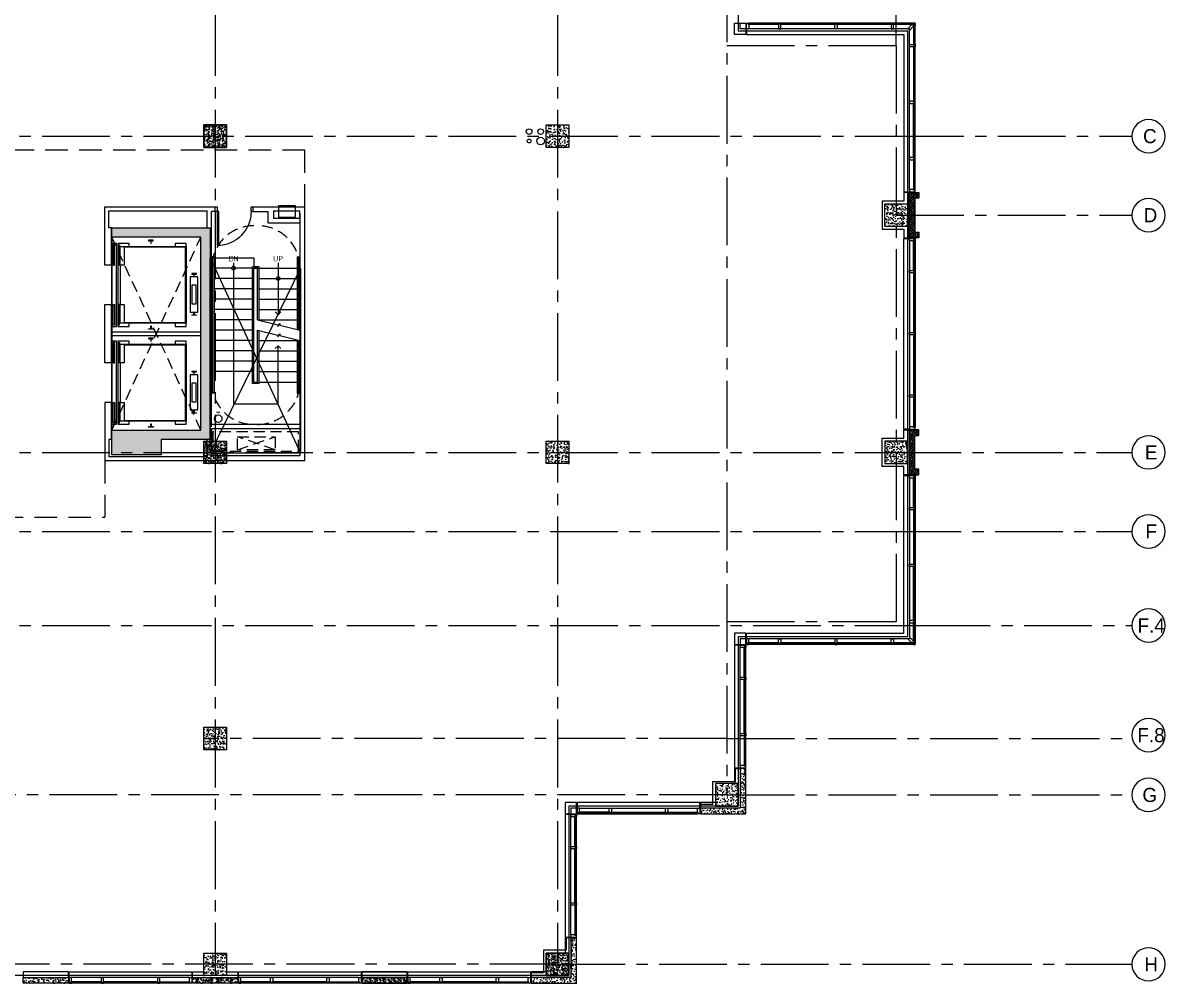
# Model space of a CAD drawing. Header units: inches. Extents: x 2704 to 5969, y 5310 to 7121.
# Drawn here: x 4755 to 5969, y 5310 to 6330 of the extents above; entities that cross this region are included whole.
import ezdxf
from ezdxf.enums import TextEntityAlignment as Align

# ---------------------------------------------------------------- set-up
doc = ezdxf.new("R2010")
doc.units = ezdxf.units.IN
doc.header["$LTSCALE"] = 96
doc.header["$MEASUREMENT"] = 0
for name, pattern in [('CENTER2', [1.125, 0.75, -0.125, 0.125, -0.125]), ('HIDDEN', [0.375, 0.25, -0.125]), ('HIDDEN2', [0.1875, 0.125, -0.0625])]:
    doc.linetypes.add(name, pattern=pattern)
doc.layers.get('0').update_dxf_attribs({"linetype": 'CONTINUOUS'})
for name, color, linetype in [('A-2-9 STAIR A SHAFT', 9, 'CONTINUOUS'), ('A_0_BLDGRD', 35, 'CENTER2'), ('A_0_COL-GRID', 40, 'CONTINUOUS'), ('A_0_CW_MTL', 3, 'CONTINUOUS'), ('A_0_DIMGRD', 9, 'CENTER2'), ('A_1-8-STAIR', 40, 'CONTINUOUS'), ('A_1-8_COL', 7, 'CONTINUOUS'), ('A_1-8_COL_H', 6, 'CONTINUOUS'), ('A_1-8_COL_TEN_GYP', 2, 'CONTINUOUS'), ('A_1-8_CW_GLASS', 1, 'CONTINUOUS'), ('A_1-8_CW_GYP', 2, 'CONTINUOUS'), ('A_1-8_CW_MULL', 2, 'CONTINUOUS'), ('A_1-8_CW_PC', 2, 'CONTINUOUS'), ('A_1-8_CW_PC_H', 6, 'CONTINUOUS'), ('A_1-8_CW_SILL', 9, 'CONTINUOUS'), ('A_1-8_ELEV_CAB', 30, 'CONTINUOUS'), ('A_1-8_ELEV_EQP', 1, 'CONTINUOUS'), ('A_1-8_ELEV_SHAFT', 9, 'CONTINUOUS'), ('A_1-8_SLEEVE', 9, 'CONTINUOUS'), ('A_1-8_WALL_IN', 2, 'CONTINUOUS'), ('A_1_CW_SLAB', 66, 'CONTINUOUS'), ('A_2-8_COL', 7, 'CONTINUOUS'), ('A_2-8_CW_GLASS', 1, 'CONTINUOUS'), ('A_2-8_CW_GYP', 2, 'CONTINUOUS'), ('A_2-8_CW_MULL', 2, 'CONTINUOUS'), ('A_2-8_CW_PC', 2, 'CONTINUOUS'), ('A_2-8_CW_PC_H', 6, 'CONTINUOUS'), ('A_2-8_CW_SILL', 9, 'CONTINUOUS'), ('A_2-8_DR_PLN', 30, 'CONTINUOUS'), ('A_2-8_WALL_IN', 71, 'CONTINUOUS'), ('A_2-8_ZCORR', 5, 'HIDDEN'), ('A_2-9_COL', 7, 'CONTINUOUS'), ('A_2-9_CW_H', 6, 'CONTINUOUS'), ('A_3-7_STAIR1-2_TREAD', 30, 'CONTINUOUS'), ('A_3-8_WALL_IN', 71, 'CONTINUOUS'), ('M_1-9_DUCT', 9, 'CONTINUOUS'), ('M_2-9_SHAFT', 9, 'CONTINUOUS')]:
    doc.layers.add(name, color=color, linetype=linetype)
doc.styles.add('ARCHITXT', font='architxt.shx')
doc.styles.add('AVANT', font='AVGARDN.TTF')

# ---------------------------------------------------------------- blocks, each defined once
blk = doc.blocks.new('MUL_1-8_EX2')
at = {"layer": 'A_1-8_CW_MULL'}
blk.add_lwpolyline([(-1.25, -6), (-1.25, 0), (1.25, 0), (1.25, -0.5), (0.5, -0.5), (0.5, -1.5), (1.25, -1.5), (1.25, -6)], close=True, dxfattribs=at)
blk = doc.blocks.new('MUL_1-8_EX1')
at = {"layer": 'A_1-8_CW_MULL'}
blk.add_lwpolyline([(0.5, -1.5), (1.25, -1.5), (1.25, -6), (-1.25, -6), (-1.25, -1.5), (-0.5, -1.5), (-0.5, -0.5), (-1.25, -0.5), (-1.25, 0), (1.25, 0), (1.25, -0.5), (0.5, -0.5)], close=True, dxfattribs=at)
blk = doc.blocks.new('MUL_1-8_EX4')
at = {"layer": 'A_1-8_CW_MULL'}
blk.add_lwpolyline([(0, 0), (-2.5, 0), (-2.5, -0.5), (-1.8, -0.5), (-1.8, -1.5), (-3.3, -1.5), (-7.8, -6), (-6, -6), (-6, -7.8), (-1.5, -3.3), (-1.5, -1.8), (-0.5, -1.8), (-0.5, -2.5), (0, -2.5)], close=True, dxfattribs=at)
blk = doc.blocks.new('PRE_1-8_COL1')
at = {"layer": 'A_1-8_CW_PC_H'}
h = blk.add_hatch(dxfattribs=at)
h.set_pattern_fill('AR-CONC', color=256, style=0)
h.set_pattern_definition([(50, (-5100, -6744), (7.172602, -0.6275213), [0.75, -8.25]), (355, (-5100, -6744), (-1.3875133, 7.5219213), [0.6, -6.6]), (100.4514, (-5099.402, -6744.052), (5.785094, 6.8943954), [0.637402, -7.011421]), (46.1842, (-5100, -6742), (10.6724105, -1.65519), [1.125, -12.375]), (96.6356, (-5099.111, -6742.138), (9.346627, 9.741179), [0.956103, -10.51713]), (351.1842, (-5100, -6742), (9.34662, 9.741186), [0.9, -9.9]), (21, (-5099, -6742.5), (5.9690705, -4.026189), [0.75, -8.25]), (326, (-5099, -6742.5), (2.433153, 7.2515005), [0.6, -6.6]), (71.4514, (-5098.5026, -6742.8355), (8.4022263, 3.225305), [0.637402, -7.011421]), (37.5, (-5100, -6744), (0.12159855, 3.3289385), [0, -6.52, 0, -6.7, 0, -6.625]), (7.5, (-5100, -6744), (2.6306954, 3.9441171), [0, -3.82, 0, -6.37, 0, -2.525]), (327.5, (-5102.23, -6744), (5.3382244, -0.2255487), [0, -2.5, 0, -7.8, 0, -10.35]), (317.5, (-5103.23, -6744), (5.8318617, 1.0010498), [0, -3.25, 0, -5.18, 0, -7.35])])
h.paths.add_polyline_path([(-24, -6), (24, -6), (24, 0), (-24, 0)])
at = {"layer": 'A_1-8_CW_PC'}
blk.add_lwpolyline([(-24, -6), (24, -6), (24, 0), (-24, 0)], close=True, dxfattribs=at)
blk = doc.blocks.new('COL_1-8_24X24')
at = {"layer": 'A_1-8_COL_H'}
h = blk.add_hatch(dxfattribs=at)
h.set_pattern_fill('AR-CONC,_I', color=256, style=2)
h.set_pattern_definition([(50, (-6180, -6718.462), (7.172602, -0.6275213), [0.75, -8.25]), (355, (-6180, -6718.462), (-1.3875133, 7.5219213), [0.6, -6.6]), (100.4514, (-6179.402, -6718.5144), (5.785094, 6.8943954), [0.637402, -7.011421]), (46.1842, (-6180, -6716.462), (10.6724105, -1.65519), [1.125, -12.375]), (96.6356, (-6179.111, -6716.6), (9.346627, 9.741179), [0.956103, -10.51713]), (351.1842, (-6180, -6716.462), (9.34662, 9.741186), [0.9, -9.9]), (21, (-6179, -6716.962), (5.9690705, -4.026189), [0.75, -8.25]), (326, (-6179, -6716.962), (2.4331533, 7.2515005), [0.6, -6.6]), (71.4514, (-6178.5026, -6717.2976), (8.4022263, 3.225305), [0.637402, -7.011421]), (37.5, (-6180, -6718.462), (0.12159855, 3.32893854), [0, -6.52, 0, -6.7, 0, -6.625]), (7.5, (-6180, -6718.462), (2.6306954, 3.9441171), [0, -3.82, 0, -6.37, 0, -2.525]), (327.5, (-6182.23, -6718.462), (5.3382244, -0.2255487), [0, -2.5, 0, -7.8, 0, -10.35]), (317.5, (-6183.23, -6718.462), (5.8318617, 1.0010498), [0, -3.25, 0, -5.18, 0, -7.35])])
h.paths.add_polyline_path([(-12, -12), (12, -12), (12, 12), (-12, 12)])
at = {"layer": 'A_1-8_COL'}
blk.add_lwpolyline([(-12, -12), (12, -12), (12, 12), (-12, 12)], close=True, dxfattribs=at)
blk = doc.blocks.new('PRE_1-8_COL2')
at = {"layer": 'A_1-8_CW_PC_H'}
h = blk.add_hatch(dxfattribs=at)
h.set_pattern_fill('AR-CONC', color=256, angle=90, style=0)
h.set_pattern_definition([(140, (-4476, -6744), (0.6275213, 7.172602), [0.75, -8.25]), (85, (-4476, -6744), (-7.5219213, -1.3875133), [0.6, -6.6]), (190.4514, (-4475.948, -6743.402), (-6.8943954, 5.785094), [0.637402, -7.011421]), (136.1842, (-4478, -6744), (1.65519, 10.6724105), [1.125, -12.375]), (186.6356, (-4477.862, -6743.111), (-9.741179, 9.346627), [0.956103, -10.51713]), (81.1842, (-4478, -6744), (-9.741186, 9.34662), [0.9, -9.9]), (111, (-4477.5, -6743), (4.026189, 5.9690705), [0.75, -8.25]), (56, (-4477.5, -6743), (-7.2515005, 2.433153), [0.6, -6.6]), (161.4514, (-4477.1645, -6742.5026), (-3.225305, 8.402226), [0.637402, -7.011421]), (127.5, (-4476, -6744), (-3.3289385, 0.12159855), [0, -6.52, 0, -6.7, 0, -6.625]), (97.5, (-4476, -6744), (-3.9441171, 2.6306954), [0, -3.82, 0, -6.37, 0, -2.525]), (57.5, (-4476, -6746.23), (0.2255487, 5.3382244), [0, -2.5, 0, -7.8, 0, -10.35]), (47.5, (-4476, -6747.23), (-1.0010498, 5.8318617), [0, -3.25, 0, -5.18, 0, -7.35])])
h.paths.add_polyline_path([(6, -48), (6, -6), (48, -6), (48, 0), (0, 0), (0, -48)])
at = {"layer": 'A_1-8_CW_PC'}
blk.add_lwpolyline([(6, -48), (6, -6), (48, -6), (48, 0), (0, 0), (0, -48)], close=True, dxfattribs=at)
blk = doc.blocks.new('MUL_2-8_EX2')
at = {"layer": 'A_2-8_CW_MULL'}
blk.add_lwpolyline([(-1.25, -6), (-1.25, 0), (1.25, 0), (1.25, -0.5), (0.5, -0.5), (0.5, -1.5), (1.25, -1.5), (1.25, -6)], close=True, dxfattribs=at)
blk = doc.blocks.new('MUL_2-8_EX1')
at = {"layer": 'A_2-8_CW_MULL'}
blk.add_lwpolyline([(-0.5, -1.5), (-1.25, -1.5), (-1.25, -6), (1.25, -6), (1.25, -1.5), (0.5, -1.5), (0.5, -0.5), (1.25, -0.5), (1.25, 0), (-1.25, 0), (-1.25, -0.5), (-0.5, -0.5)], close=True, dxfattribs=at)
blk = doc.blocks.new('PRE_2-8_COL2')
at = {"layer": 'A_2-8_CW_PC_H'}
h = blk.add_hatch(dxfattribs=at)
h.set_pattern_fill('AR-CONC', color=256, angle=90, style=0)
h.set_pattern_definition([(140, (-4476, -6744), (0.6275213, 7.172602), [0.75, -8.25]), (85, (-4476, -6744), (-7.5219213, -1.3875133), [0.6, -6.6]), (190.4514, (-4475.948, -6743.402), (-6.8943954, 5.785094), [0.637402, -7.011421]), (136.1842, (-4478, -6744), (1.65519, 10.6724105), [1.125, -12.375]), (186.6356, (-4477.862, -6743.111), (-9.741179, 9.346627), [0.956103, -10.51713]), (81.1842, (-4478, -6744), (-9.741186, 9.34662), [0.9, -9.9]), (111, (-4477.5, -6743), (4.026189, 5.9690705), [0.75, -8.25]), (56, (-4477.5, -6743), (-7.2515005, 2.433153), [0.6, -6.6]), (161.4514, (-4477.1645, -6742.5026), (-3.225305, 8.402226), [0.637402, -7.011421]), (127.5, (-4476, -6744), (-3.3289385, 0.12159855), [0, -6.52, 0, -6.7, 0, -6.625]), (97.5, (-4476, -6744), (-3.9441171, 2.6306954), [0, -3.82, 0, -6.37, 0, -2.525]), (57.5, (-4476, -6746.23), (0.2255487, 5.3382244), [0, -2.5, 0, -7.8, 0, -10.35]), (47.5, (-4476, -6747.23), (-1.0010498, 5.8318617), [0, -3.25, 0, -5.18, 0, -7.35])])
h.paths.add_polyline_path([(6, -48), (6, -6), (48, -6), (48, 0), (0, 0), (0, -48)])
at = {"layer": 'A_2-8_CW_PC'}
blk.add_lwpolyline([(6, -48), (6, -6), (48, -6), (48, 0), (0, 0), (0, -48)], close=True, dxfattribs=at)
blk = doc.blocks.new('COL_2-9_24X24')
at = {"layer": 'A_2-9_CW_H'}
h = blk.add_hatch(dxfattribs=at)
h.set_pattern_fill('AR-CONC,_I', color=256, style=2)
h.set_pattern_definition([(50, (-7117.516, -6304.06), (7.172602, -0.6275213), [0.75, -8.25]), (355, (-7117.516, -6304.06), (-1.3875133, 7.5219213), [0.6, -6.6]), (100.4514, (-7116.918, -6304.112), (5.785094, 6.8943954), [0.637402, -7.011421]), (46.1842, (-7117.516, -6302.06), (10.6724105, -1.65519), [1.125, -12.375]), (96.6356, (-7116.626, -6302.198), (9.346627, 9.741179), [0.956103, -10.51713]), (351.1842, (-7117.516, -6302.06), (9.34662, 9.741186), [0.9, -9.9]), (21, (-7116.516, -6302.56), (5.9690705, -4.026189), [0.75, -8.25]), (326, (-7116.516, -6302.56), (2.4331533, 7.2515005), [0.6, -6.6]), (71.4514, (-7116.018, -6302.8954), (8.4022263, 3.225305), [0.637402, -7.011421]), (37.5, (-7117.5157, -6304.06), (0.12159855, 3.32893854), [0, -6.52, 0, -6.7, 0, -6.625]), (7.5, (-7117.5157, -6304.06), (2.6306954, 3.9441171), [0, -3.82, 0, -6.37, 0, -2.525]), (327.5, (-7119.7457, -6304.06), (5.33822436, -0.2255487), [0, -2.5, 0, -7.8, 0, -10.35]), (317.5, (-7120.7457, -6304.06), (5.8318617, 1.0010498), [0, -3.25, 0, -5.18, 0, -7.35])])
h.paths.add_polyline_path([(12, -12), (-12, -12), (-12, 12), (12, 12)])
at = {"layer": 'A_2-9_COL'}
blk.add_lwpolyline([(12, -12), (-12, -12), (-12, 12), (12, 12)], close=True, dxfattribs=at)
blk = doc.blocks.new('grid-bbl')
at = {"color": 1, "linetype": 'Continuous'}
blk.add_circle((0, 0.25), 0.184, dxfattribs=at)
at = {"style": 'AVANT'}
blk.add_attdef('-', text='', height=0.156, dxfattribs=at).set_placement((0, 0.25), align=Align.MIDDLE_CENTER)
blk = doc.blocks.new('DR_2-8_3X0_514')
at = {"layer": 'A_2-8_DR_PLN'}
for points in [[(2, 41.25), (3.75, 41.25), (3.75, 5.25), (2, 5.25)], [(0, 0), (2, 0), (2, 5.25), (0, 5.25)], [(38, 0), (40, 0), (40, 5.25), (38, 5.25)]]:
    blk.add_lwpolyline(points, close=True, dxfattribs=at)
blk.add_arc((2, 5.25), 36, 0, 90, dxfattribs=at)

msp = doc.modelspace()

# ---------------------------------------------------------------- hatches: boundary and pattern name
at = {"layer": 'A_0_CW_MTL'}
h = msp.add_hatch(dxfattribs=at)
h.set_pattern_fill('BRASS', color=8, scale=9, angle=45, style=0)
h.set_pattern_definition([(135, (12026.918, 252.0022), (1.59099026, 1.59099026), []), (135, (12027.7136, 252.7977), (1.59099026, 1.59099026), [1.125, -0.5625])])
h.paths.add_polyline_path([(5696.9, 6150), (5706.9, 6150), (5706.9, 6144), (5702.9, 6144), (5702.9, 6126), (5696.9, 6126)])
h.paths.add_polyline_path([(5696.9, 6126), (5702.9, 6126), (5702.9, 6108), (5706.9, 6108), (5706.9, 6102), (5696.9, 6102)])
h = msp.add_hatch(dxfattribs=at)
h.set_pattern_fill('BRASS', color=8, scale=9, angle=45, style=0)
h.set_pattern_definition([(45, (0.082, 252.0022), (-1.59099026, 1.59099026), []), (45, (-0.7136, 252.7977), (-1.59099026, 1.59099026), [1.125, -0.5625])])
h.paths.add_polyline_path([(5696.9, 5850), (5706.9, 5850), (5706.9, 5856), (5702.9, 5856), (5702.9, 5874), (5696.9, 5874)])
h.paths.add_polyline_path([(5696.9, 5874), (5702.9, 5874), (5702.9, 5892), (5706.9, 5892), (5706.9, 5898), (5696.9, 5898)])
at = {"layer": 'A_1-8_COL_H'}
h = msp.add_hatch(dxfattribs=at)
h.set_pattern_fill('AR-CONC', color=256, style=0)
h.set_pattern_definition([(50, (-1581, 1e-11), (7.172602, -0.6275213), [0.75, -8.25]), (355, (-1581, 1e-11), (-1.3875133, 7.5219213), [0.6, -6.6]), (100.4514, (-1580.402, -0.052), (5.785094, 6.8943954), [0.637402, -7.011421]), (46.1842, (-1581, 2), (10.6724105, -1.65519), [1.125, -12.375]), (96.6356, (-1580.111, 1.862), (9.346627, 9.741179), [0.956103, -10.51713]), (351.1842, (-1581, 2), (9.34662, 9.741186), [0.9, -9.9]), (21, (-1580, 1.5), (5.9690705, -4.026189), [0.75, -8.25]), (326, (-1580, 1.5), (2.4331533, 7.2515005), [0.6, -6.6]), (71.4514, (-1579.5026, 1.1645), (8.4022263, 3.225305), [0.637402, -7.011421]), (37.5, (-1581, 1e-11), (0.12159855, 3.32893854), [0, -6.52, 0, -6.7, 0, -6.625]), (7.5, (-1581, 1e-11), (2.6306954, 3.9441171), [0, -3.82, 0, -6.37, 0, -2.525]), (327.5, (-1583.23, 1e-11), (5.3382244, -0.2255487), [0, -2.5, 0, -7.8, 0, -10.35]), (317.5, (-1584.23, 1e-11), (5.8318617, 1.0010498), [0, -3.25, 0, -5.18, 0, -7.35])])
h.paths.add_polyline_path([(4849.3, 5897.5), (4943.8, 5897.5), (4943.8, 6102.5), (4849.3, 6102.5), (4849.3, 6112.5), (4953.8, 6112.5), (4953.8, 5887.5), (4901.5, 5887.5), (4901.5, 5871.5), (4849.3, 5871.5)])
h = msp.add_hatch(dxfattribs=at)
h.set_pattern_fill('AR-CONC,_I', color=256, style=2)
h.set_pattern_definition([(310, (-1221, 12048.462), (7.172602, 0.6275213), [0.75, -8.25]), (5, (-1221, 12048.462), (-1.3875133, -7.5219213), [0.6, -6.6]), (259.5486, (-1220.402, 12048.5144), (5.785094, -6.8943954), [0.637402, -7.011421]), (313.8158, (-1221, 12046.462), (10.6724105, 1.65519), [1.125, -12.375]), (263.3644, (-1220.111, 12046.6), (9.346627, -9.741179), [0.956103, -10.51713]), (8.8158, (-1221, 12046.462), (9.34662, -9.741186), [0.9, -9.9]), (339, (-1220, 12046.962), (5.9690705, 4.026189), [0.75, -8.25]), (34, (-1220, 12046.962), (2.4331533, -7.2515005), [0.6, -6.6]), (288.5486, (-1219.5026, 12047.2976), (8.4022263, -3.225305), [0.637402, -7.011421]), (322.5, (-1221, 12048.462), (0.12159855, -3.32893854), [0, -6.52, 0, -6.7, 0, -6.625]), (352.5, (-1221, 12048.462), (2.6306954, -3.9441171), [0, -3.82, 0, -6.37, 0, -2.525]), (32.5, (-1223.23, 12048.462), (5.3382244, 0.2255487), [0, -2.5, 0, -7.8, 0, -10.35]), (42.5, (-1224.23, 12048.462), (5.8318617, -1.0010498), [0, -3.25, 0, -5.18, 0, -7.35])])
h.paths.add_polyline_path([(4947, 5342), (4971, 5342), (4971, 5318), (4947, 5318)])
at = {"layer": 'A_2-8_CW_PC_H'}
h = msp.add_hatch(dxfattribs=at)
h.set_pattern_fill('AR-CONC', color=256, angle=180, style=0)
h.set_pattern_definition([(310, (-141, 12054), (7.172602, 0.6275213), [0.75, -8.25]), (5, (-141, 12054), (-1.3875133, -7.5219213), [0.6, -6.6]), (259.5486, (-140.402, 12054.052), (5.785094, -6.8943954), [0.637402, -7.011421]), (313.8158, (-141, 12052), (10.6724105, 1.65519), [1.125, -12.375]), (263.3644, (-140.111, 12052.138), (9.346627, -9.741179), [0.956103, -10.51713]), (8.8158, (-141, 12052), (9.34662, -9.741186), [0.9, -9.9]), (339, (-140, 12052.5), (5.9690705, 4.026189), [0.75, -8.25]), (34, (-140, 12052.5), (2.433153, -7.2515005), [0.6, -6.6]), (288.5486, (-139.5026, 12052.8355), (8.4022263, -3.225305), [0.637402, -7.011421]), (322.5, (-141, 12054), (0.12159855, -3.3289385), [0, -6.52, 0, -6.7, 0, -6.625]), (352.5, (-141, 12054), (2.6306954, -3.9441171), [0, -3.82, 0, -6.37, 0, -2.525]), (32.5, (-143.23, 12054), (5.3382244, 0.2255487), [0, -2.5, 0, -7.8, 0, -10.35]), (42.5, (-144.23, 12054), (5.8318617, -1.0010498), [0, -3.25, 0, -5.18, 0, -7.35])])
h.paths.add_polyline_path([(4935, 5316), (4983, 5316), (4983, 5310), (4935, 5310)])

# ---------------------------------------------------------------- linework, layer by layer
at = {"layer": 'A-2-9 STAIR A SHAFT'}
for p, q in [((4953.8, 6080.8), (5049.9, 5873.3)), ((5049.9, 6069.8), (4953.8, 5873.3))]:
    msp.add_line(p, q, dxfattribs=at)
for points in [[(5049.9, 6069.8), (5049.9, 5873.3), (4953.8, 5873.3), (4953.8, 6080.8)], [(4953.8, 6080.8), (5000.2, 6080.8), (5000.2, 6069.8), (5049.9, 6069.8)]]:
    msp.add_lwpolyline(points, dxfattribs=at)
at = {"layer": 'A_0_BLDGRD'}
for p, q in [((4959, 6670), (4959, 5318)), ((5323, 6670), (5323, 5330)), ((5503, 6490), (5503, 5510)), ((5683, 6306), (5503, 6306)), ((5683, 6306), (5683, 5694)), ((3155, 6210), (5683, 6210)), ((3155, 5874), (5683, 5874)), ((3155, 5790), (5683, 5790)), ((3155, 5690), (5711, 5690)), ((5683, 5694), (5503, 5694)), ((5503, 5570), (4947, 5570)), ((5503, 5510), (3155, 5510)), ((5323, 5330), (3155, 5330))]:
    msp.add_line(p, q, dxfattribs=at)
at = {"layer": 'A_0_CW_MTL'}
for points in [[(5706.9, 6150), (5706.9, 6144), (5702.9, 6144), (5702.9, 6108), (5706.9, 6108), (5706.9, 6102), (5696.9, 6102), (5696.9, 6150)], [(5706.9, 5850), (5706.9, 5856), (5702.9, 5856), (5702.9, 5892), (5706.9, 5892), (5706.9, 5898), (5696.9, 5898), (5696.9, 5850)]]:
    msp.add_lwpolyline(points, close=True, dxfattribs=at)
at = {"layer": 'A_0_DIMGRD'}
for p, q in [((5683, 6306), (5683, 7086)), ((5683, 6210), (5933.6, 6210)), ((5683, 6126), (5933.6, 6126)), ((5680, 5874), (5933.6, 5874)), ((5680, 5790), (5933.6, 5790)), ((5711, 5690), (5933.6, 5690)), ((5503, 5570), (5933.6, 5570)), ((5503, 5510), (5933.6, 5510)), ((5323, 5330), (5933.6, 5330))]:
    msp.add_line(p, q, dxfattribs=at)
at = {"layer": 'A_1-8-STAIR'}
for points, const_width in [([(4960.3, 5916.8), (4964.3, 5916.8)], 1), ([(4962.3, 5913.8), (4962.3, 5916.8)], 0.5)]:
    msp.add_lwpolyline(points, dxfattribs=dict(at, const_width=const_width))
msp.add_circle((4962.3, 5909.8), 4, dxfattribs=at)
at = {"layer": 'A_1-8_COL'}
for p, q in [((4947, 5318), (4947, 5342)), ((4971, 5342), (4971, 5318)), ((4971, 5318), (4947, 5318))]:
    msp.add_line(p, q, dxfattribs=at)
msp.add_lwpolyline([(4849.3, 5897.5), (4943.8, 5897.5), (4943.8, 6102.5), (4849.3, 6102.5), (4849.3, 6112.5), (4953.8, 6112.5), (4953.8, 5887.5), (4901.5, 5887.5), (4901.5, 5871.5), (4849.3, 5871.5)], close=True, dxfattribs=at)
at = {"layer": 'A_1-8_COL_TEN_GYP'}
for points in [[(5475, 5495.2), (5475, 5500.2), (5488, 5500.2), (5488, 5524.2), (5512, 5524.2), (5512, 5538), (5517, 5538)], [(5337, 5358), (5332, 5358), (5332, 5345), (5308, 5345), (5308, 5321), (5295, 5321), (5295, 5316)]]:
    msp.add_lwpolyline(points, dxfattribs=at)
at = {"layer": 'A_1-8_CW_GLASS'}
for p, q in [((5526.2, 6329.5), (5557.8, 6329.5)), ((5557.8, 6328.5), (5526.2, 6328.5)), ((5617.8, 6329.5), (5560.3, 6329.5)), ((5617.8, 6328.5), (5560.3, 6328.5)), ((5677.8, 6329.5), (5620.3, 6329.5)), ((5677.8, 6328.5), (5620.3, 6328.5)), ((5680.3, 6329.5), (5700.5, 6329.5)), ((5699.7, 6328.5), (5680.3, 6328.5)), ((5701.5, 6326.7), (5701.5, 6307.3)), ((5702.5, 6307.3), (5702.5, 6327.5)), ((5701.5, 6304.8), (5701.5, 6247.3)), ((5702.5, 6304.8), (5702.5, 6247.3)), ((5701.5, 6187.3), (5701.5, 6244.8)), ((5702.5, 6187.3), (5702.5, 6244.8)), ((5701.5, 6184.8), (5701.5, 6153.3)), ((5702.5, 6153.3), (5702.5, 6184.8)), ((5701.5, 6067.3), (5701.5, 6098.8)), ((5702.5, 6098.8), (5702.5, 6067.3)), ((5701.5, 6064.8), (5701.5, 6001.3)), ((5702.5, 6064.8), (5702.5, 6001.3)), ((5701.5, 5998.8), (5701.5, 5935.3)), ((5702.5, 5935.3), (5702.5, 5998.8)), ((5701.5, 5932.8), (5701.5, 5901.3)), ((5702.5, 5901.3), (5702.5, 5932.8)), ((5557.8, 5671.5), (5526.2, 5671.5)), ((5526.2, 5670.5), (5557.8, 5670.5)), ((5617.8, 5671.5), (5560.3, 5671.5)), ((5617.8, 5670.5), (5560.3, 5670.5)), ((5677.8, 5671.5), (5620.3, 5671.5)), ((5677.8, 5670.5), (5620.3, 5670.5)), ((5700.5, 5671.5), (5680.3, 5671.5)), ((5680.3, 5670.5), (5700.5, 5670.5)), ((5521.5, 5635.3), (5521.5, 5666.8)), ((5522.5, 5666.8), (5522.5, 5635.3)), ((5521.5, 5575.3), (5521.5, 5632.8)), ((5522.5, 5575.3), (5522.5, 5632.8)), ((5521.5, 5572.8), (5521.5, 5541.3)), ((5522.5, 5541.3), (5522.5, 5572.8)), ((5377.8, 5491.5), (5346.3, 5491.5)), ((5346.3, 5490.5), (5377.8, 5490.5)), ((5380.3, 5491.5), (5437.8, 5491.5)), ((5380.3, 5490.5), (5437.8, 5490.5)), ((5440.3, 5491.5), (5471.8, 5491.5)), ((5471.8, 5490.5), (5440.3, 5490.5)), ((5341.5, 5395.3), (5341.5, 5452.8)), ((5342.5, 5395.3), (5342.5, 5452.8)), ((4837.8, 5311.5), (4806.3, 5311.5)), ((4806.3, 5310.5), (4837.8, 5310.5)), ((4897.8, 5311.5), (4840.3, 5311.5)), ((4897.8, 5310.5), (4840.3, 5310.5)), ((4900.3, 5311.5), (4931.8, 5311.5)), ((4931.8, 5310.5), (4900.3, 5310.5))]:
    msp.add_line(p, q, dxfattribs=at)
at = {"layer": 'A_1-8_CW_GYP'}
for points in [[(5697.2, 6150), (5691, 6150), (5691, 6141), (5668, 6141), (5668, 6111), (5691, 6111), (5691, 6102), (5697, 6102)], [(4803, 5316), (4803, 5322), (4755, 5322), (4755, 5316)], [(5163, 5316), (5163, 5322), (5115, 5322), (5115, 5316)]]:
    msp.add_lwpolyline(points, dxfattribs=at)
at = {"layer": 'A_1-8_CW_MULL'}
for points in [[(5523, 6324), (5517, 6324), (5517, 6330), (5523, 6330)], [(5523, 5676), (5517, 5676), (5517, 5670), (5523, 5670)]]:
    msp.add_lwpolyline(points, close=True, dxfattribs=at)
at = {"layer": 'A_1-8_CW_SILL'}
for p, q in [((5697, 6098.8), (5697, 5901.3)), ((5703, 6098.8), (5703, 5901.3)), ((5517, 5541.3), (5517, 5666.8)), ((5523, 5541.3), (5523, 5666.8)), ((5346.3, 5496), (5471.8, 5496)), ((5346.3, 5490), (5471.8, 5490)), ((4931.8, 5316), (4806.3, 5316)), ((4931.8, 5310), (4806.3, 5310))]:
    msp.add_line(p, q, dxfattribs=at)
for points in [[(5523, 6324), (5523, 6318), (5511, 6318), (5511, 6330), (5517, 6330)], [(5703, 6153.3), (5703, 6330), (5526.2, 6330)], [(5523.8, 6324), (5523.8, 6318), (5691, 6318), (5691, 6150.8), (5697, 6150.8)], [(5697, 6153.3), (5697, 6324), (5526.2, 6324)], [(5697, 5898.8), (5691, 5898.8), (5691, 6101.3), (5697, 6101.3)], [(5523, 5676), (5523, 5682), (5511, 5682), (5511, 5670), (5517, 5670)], [(5517, 5669.3), (5511, 5669.3), (5511, 5538.8), (5517, 5538.8)], [(5474.3, 5496), (5474.3, 5502), (5343.8, 5502), (5343.8, 5496)], [(4803.8, 5316), (4803.8, 5322), (4934.3, 5322), (4934.3, 5316)], [(4983.7, 5316), (4983.7, 5322), (5114.2, 5322), (5114.2, 5316)], [(5163.7, 5316), (5163.7, 5322), (5294.2, 5322), (5294.2, 5316)]]:
    msp.add_lwpolyline(points, dxfattribs=at)
at = {"layer": 'A_1-8_ELEV_CAB'}
for p, q in [((4858, 6073), (4858, 6031)), ((4858, 5969), (4858, 5927))]:
    msp.add_line(p, q, dxfattribs=at)
for points in [[(4862.5, 6012), (4927.5, 6012), (4927.5, 6092), (4862.5, 6092), (4862.5, 6073), (4858, 6073), (4858, 6092.9), (4928.4, 6092.9), (4928.4, 6011.1), (4858, 6011.1), (4858, 6031), (4862.5, 6031)], [(4862.5, 5908), (4927.5, 5908), (4927.5, 5988), (4862.5, 5988), (4862.5, 5969), (4858, 5969), (4858, 5988.9), (4928.4, 5988.9), (4928.4, 5907.1), (4858, 5907.1), (4858, 5927), (4862.5, 5927)]]:
    msp.add_lwpolyline(points, close=True, dxfattribs=at)
at = {"layer": 'A_1-8_ELEV_EQP'}
for p, q in [((4849, 6073), (4849, 6031)), ((4849.3, 6002), (4943.3, 6002)), ((4849.3, 5998), (4943.3, 5998)), ((4849, 5969), (4849, 5927))]:
    msp.add_line(p, q, dxfattribs=at)
for points in [[(4849.3, 6007.9), (4854.3, 6007.9), (4854.3, 6096.1), (4849.3, 6096.1)], [(4867.5, 6092.9), (4867.5, 6096.1), (4855.5, 6096.1), (4855.5, 6007.9), (4867.5, 6007.9), (4867.5, 6011.1)], [(4928.4, 6092.9), (4928.4, 6096.1), (4916.4, 6096.1), (4916.4, 6092.9)], [(4916.4, 6011.1), (4916.4, 6007.9), (4928.4, 6007.9), (4928.4, 6011.1)], [(4849.3, 5903.9), (4854.3, 5903.9), (4854.3, 5992.1), (4849.3, 5992.1)], [(4867.5, 5988.9), (4867.5, 5992.1), (4855.5, 5992.1), (4855.5, 5903.9), (4867.5, 5903.9), (4867.5, 5907.1)], [(4928.4, 5988.9), (4928.4, 5992.1), (4916.4, 5992.1), (4916.4, 5988.9)], [(4916.4, 5907.1), (4916.4, 5903.9), (4928.4, 5903.9), (4928.4, 5907.1)]]:
    msp.add_lwpolyline(points, dxfattribs=at)
for points in [[(4890.5, 6097.7), (4890.5, 6095.8), (4891.1, 6095.8), (4891.1, 6097.7), (4891, 6097.7), (4891, 6098.6, -0.414214), (4891.2, 6098.8), (4893.1, 6098.8, 0.414214), (4893.3, 6098.9), (4893.3, 6099.3), (4888.3, 6099.3), (4888.3, 6098.9, 0.414214), (4888.5, 6098.8), (4890.4, 6098.8, -0.414214), (4890.6, 6098.6), (4890.6, 6097.7)], [(4936.3, 6061.5), (4936.9, 6061.5), (4936.9, 6062.9), (4936.8, 6062.9), (4936.8, 6063.3, -0.414214), (4937, 6063.4), (4938.9, 6063.4, 0.414214), (4939.1, 6063.6), (4939.1, 6063.9), (4934.1, 6063.9), (4934.1, 6063.6, 0.414214), (4934.3, 6063.4), (4936.3, 6063.4, -0.414214), (4936.4, 6063.3), (4936.4, 6062.9), (4936.3, 6062.9)], [(4934.1, 6019.9, -0.414214), (4934.3, 6020.1), (4936.3, 6020.1, 0.414214), (4936.4, 6020.2), (4936.4, 6020.6), (4936.3, 6020.6), (4936.3, 6022), (4936.9, 6022), (4936.9, 6020.6), (4936.8, 6020.6), (4936.8, 6020.2, 0.414214), (4937, 6020.1), (4938.9, 6020.1, -0.414214), (4939.1, 6019.9), (4939.1, 6019.6), (4934.1, 6019.6)], [(4888.3, 6005.1, -0.414214), (4888.5, 6005.3), (4890.4, 6005.3, 0.414214), (4890.6, 6005.4), (4890.6, 6006.3), (4890.5, 6006.3), (4890.5, 6008.3), (4891.1, 6008.3), (4891.1, 6006.3), (4891, 6006.3), (4891, 6005.4, 0.414214), (4891.2, 6005.3), (4893.1, 6005.3, -0.414214), (4893.3, 6005.1), (4893.3, 6004.8), (4888.3, 6004.8)], [(4890.5, 5993.7), (4890.5, 5991.8), (4891.1, 5991.8), (4891.1, 5993.7), (4891, 5993.7), (4891, 5994.6, -0.414214), (4891.2, 5994.8), (4893.1, 5994.8, 0.414214), (4893.3, 5994.9), (4893.3, 5995.3), (4888.3, 5995.3), (4888.3, 5994.9, 0.414214), (4888.5, 5994.8), (4890.4, 5994.8, -0.414214), (4890.6, 5994.6), (4890.6, 5993.7)], [(4936.3, 5957.5), (4936.9, 5957.5), (4936.9, 5958.9), (4936.8, 5958.9), (4936.8, 5959.3, -0.414214), (4937, 5959.4), (4938.9, 5959.4, 0.414214), (4939.1, 5959.6), (4939.1, 5959.9), (4934.1, 5959.9), (4934.1, 5959.6, 0.414214), (4934.3, 5959.4), (4936.3, 5959.4, -0.414214), (4936.4, 5959.3), (4936.4, 5958.9), (4936.3, 5958.9)], [(4934.1, 5915.9, -0.414214), (4934.3, 5916.1), (4936.3, 5916.1, 0.414214), (4936.4, 5916.2), (4936.4, 5916.6), (4936.3, 5916.6), (4936.3, 5918), (4936.9, 5918), (4936.9, 5916.6), (4936.8, 5916.6), (4936.8, 5916.2, 0.414214), (4937, 5916.1), (4938.9, 5916.1, -0.414214), (4939.1, 5915.9), (4939.1, 5915.6), (4934.1, 5915.6)], [(4888.3, 5901.1, -0.414214), (4888.5, 5901.3), (4890.4, 5901.3, 0.414214), (4890.6, 5901.4), (4890.6, 5902.3), (4890.5, 5902.3), (4890.5, 5904.3), (4891.1, 5904.3), (4891.1, 5902.3), (4891, 5902.3), (4891, 5901.4, 0.414214), (4891.2, 5901.3), (4893.1, 5901.3, -0.414214), (4893.3, 5901.1), (4893.3, 5900.8), (4888.3, 5900.8)]]:
    msp.add_lwpolyline(points, format="xyb", close=True, dxfattribs=at)
for points in [[(4850.8, 6073), (4852, 6073), (4852, 6094.8), (4850.8, 6094.8)], [(4932.6, 6023.1), (4940.6, 6023.1), (4940.6, 6060.4), (4932.6, 6060.4)], [(4934.6, 6052), (4938.6, 6052), (4938.6, 6031.5), (4934.6, 6031.5)], [(4850.8, 6031), (4852, 6031), (4852, 6009.3), (4850.8, 6009.3)], [(4850.8, 5969), (4852, 5969), (4852, 5990.8), (4850.8, 5990.8)], [(4932.6, 5919.1), (4940.6, 5919.1), (4940.6, 5956.4), (4932.6, 5956.4)], [(4934.6, 5948), (4938.6, 5948), (4938.6, 5927.5), (4934.6, 5927.5)], [(4850.8, 5927), (4852, 5927), (4852, 5905.3), (4850.8, 5905.3)]]:
    msp.add_lwpolyline(points, close=True, dxfattribs=at)
at = {"layer": 'A_1-8_ELEV_EQP', "linetype": 'Continuous'}
for points in [[(4856.3, 6094.6), (4857.5, 6094.6), (4857.5, 6073), (4856.3, 6073)], [(4857.5, 6009.4), (4857.5, 6031), (4856.3, 6031), (4856.3, 6009.4)], [(4856.3, 5990.6), (4857.5, 5990.6), (4857.5, 5969), (4856.3, 5969)], [(4857.5, 5905.4), (4857.5, 5927), (4856.3, 5927), (4856.3, 5905.4)]]:
    msp.add_lwpolyline(points, close=True, dxfattribs=at)
at = {"layer": 'A_1-8_ELEV_SHAFT', "linetype": 'HIDDEN2'}
for p, q in [((4849.3, 5897.5), (4943.8, 6102.5)), ((4943.8, 5897.5), (4849.3, 6102.5))]:
    msp.add_line(p, q, dxfattribs=at)
at = {"layer": 'A_1-8_ELEV_SHAFT'}
msp.add_lwpolyline([(4943.8, 6102.5), (4849.3, 6102.5), (4849.3, 5897.5), (4943.8, 5897.5)], close=True, dxfattribs=at)
at = {"layer": 'A_1-8_SLEEVE'}
for centre, radius in [((5292.8, 6214.8), 3), ((5305, 6214.8), 3), ((5292.8, 6204.8), 2), ((5305, 6204.8), 4)]:
    msp.add_circle(centre, radius, dxfattribs=at)
at = {"layer": 'A_1-8_WALL_IN'}
for p, q in [((5049.2, 6127.8), (5049.2, 5903.8)), ((4849, 6073), (4849, 6112.5)), ((4849, 5969), (4849, 6031)), ((4849, 5887.5), (4849, 5927))]:
    msp.add_line(p, q, dxfattribs=at)
at = {"layer": 'A_1_CW_SLAB'}
for points in [[(4975, 5318), (3143, 5318), (3143, 6682), (4975, 6682)], [(5335, 6502), (5515, 6502), (5515, 6322), (5695, 6322), (5695, 5678), (5515, 5678), (5515, 5498), (5335, 5498)], [(5335, 5498), (5335, 5498), (5335, 5318), (4975, 5318), (4975, 5318)]]:
    msp.add_lwpolyline(points, dxfattribs=at)
at = {"layer": 'A_2-8_COL'}
msp.add_line((4947, 5342), (4971, 5342), dxfattribs=at)
at = {"layer": 'A_2-8_CW_GLASS'}
for p, q in [((5701.5, 5815.3), (5701.5, 5846.7)), ((5702.5, 5846.7), (5702.5, 5815.3)), ((5701.5, 5812.8), (5701.5, 5755.3)), ((5702.5, 5812.8), (5702.5, 5755.3)), ((5701.5, 5695.3), (5701.5, 5752.8)), ((5702.5, 5695.3), (5702.5, 5752.8)), ((5701.5, 5673.3), (5701.5, 5692.8)), ((5702.5, 5692.8), (5702.5, 5672.5)), ((5341.5, 5455.3), (5341.5, 5486.8)), ((5342.5, 5486.8), (5342.5, 5455.3)), ((5341.5, 5395.3), (5341.5, 5452.8)), ((5342.5, 5395.3), (5342.5, 5452.8)), ((5341.5, 5392.8), (5341.5, 5361.3)), ((5342.5, 5361.3), (5342.5, 5392.8)), ((5017.7, 5311.5), (4986.2, 5311.5)), ((4986.2, 5310.5), (5017.7, 5310.5)), ((5077.7, 5311.5), (5020.2, 5311.5)), ((5077.7, 5310.5), (5020.2, 5310.5)), ((5080.2, 5311.5), (5111.7, 5311.5)), ((5111.7, 5310.5), (5080.2, 5310.5)), ((5197.8, 5311.5), (5166.3, 5311.5)), ((5166.3, 5310.5), (5197.8, 5310.5)), ((5257.8, 5311.5), (5200.3, 5311.5)), ((5257.8, 5310.5), (5200.3, 5310.5)), ((5260.3, 5311.5), (5291.8, 5311.5)), ((5291.8, 5310.5), (5260.3, 5310.5))]:
    msp.add_line(p, q, dxfattribs=at)
at = {"layer": 'A_2-8_CW_GYP'}
for points in [[(5697, 5850), (5691, 5850), (5691, 5859), (5668, 5859), (5668, 5889), (5691, 5889), (5691, 5898), (5697, 5898)], [(5517, 5538), (5511, 5538), (5511, 5522)], [(5491, 5502), (5475, 5502), (5475, 5496)], [(5337, 5358), (5331, 5358), (5331, 5342)], [(4935, 5316), (4935, 5322), (4947, 5322)], [(4971, 5322), (4983, 5322), (4983, 5316)], [(5115, 5316), (5115, 5322), (5163, 5322), (5163, 5316)], [(5311, 5322), (5295, 5322), (5295, 5316)]]:
    msp.add_lwpolyline(points, dxfattribs=at)
at = {"layer": 'A_2-8_CW_MULL'}
msp.add_lwpolyline([(5343, 5496), (5337, 5496), (5337, 5490), (5343, 5490)], close=True, dxfattribs=at)
at = {"layer": 'A_2-8_CW_PC'}
msp.add_lwpolyline([(4935, 5316), (4983, 5316), (4983, 5310), (4935, 5310)], close=True, dxfattribs=at)
at = {"layer": 'A_2-8_CW_SILL'}
for p, q in [((5337, 5361.3), (5337, 5486.8)), ((5343, 5361.3), (5343, 5486.8)), ((5111.7, 5316), (4986.2, 5316)), ((5111.7, 5310), (4986.2, 5310)), ((5291.8, 5316), (5166.3, 5316)), ((5291.8, 5310), (5166.3, 5310))]:
    msp.add_line(p, q, dxfattribs=at)
for points in [[(5523.8, 5676), (5523.8, 5682), (5691, 5682), (5691, 5849.3), (5697, 5849.3)], [(5697, 5846.7), (5697, 5676), (5526.2, 5676)], [(5703, 5846.7), (5703, 5670), (5526.2, 5670)], [(5343, 5496), (5343, 5502), (5331, 5502), (5331, 5490), (5337, 5490)], [(5337, 5489.3), (5331, 5489.3), (5331, 5358.8), (5337, 5358.8)], [(4983.7, 5316), (4983.7, 5322), (5114.2, 5322), (5114.2, 5316)], [(5163.7, 5316), (5163.7, 5322), (5294.2, 5322), (5294.2, 5316)]]:
    msp.add_lwpolyline(points, dxfattribs=at)
at = {"layer": 'A_2-8_WALL_IN'}
for p, q in [((4841.8, 6073), (4841.8, 6135)), ((4841.8, 6135), (4955.7, 6135)), ((4955.7, 6135), (4959.7, 6135)), ((4959.2, 6129.8), (4959.2, 6135)), ((4999.2, 6135), (5054.5, 6135)), ((4999.2, 6135), (4999.2, 6129.8)), ((5054.5, 5865), (5054.5, 6135)), ((4846, 6112.5), (4846, 6130.8)), ((4846, 6130.8), (4950.5, 6130.8)), ((4950.5, 6112.5), (4950.5, 6130.8)), ((4959.2, 6129.8), (4955.2, 6129.8)), ((4955.2, 6112.5), (4955.2, 6129.8)), ((4999.2, 6129.8), (5015.2, 6129.8)), ((5015.2, 6129.8), (5015.2, 6117.8)), ((5021, 6130.8), (5021, 6123)), ((5021, 6130.8), (5049.2, 6130.8)), ((5021, 6123), (5049.2, 6123)), ((5049.2, 6123), (5049.2, 6130.8)), ((4849, 6112.5), (4846, 6112.5)), ((5015.2, 6117.8), (5049.2, 6117.8)), ((4849, 6073), (4841.8, 6073)), ((4841.8, 5969), (4841.8, 6031)), ((4841.8, 6031), (4849, 6031)), ((4849, 5969), (4841.8, 5969)), ((4841.8, 5927), (4841.8, 5865)), ((4849, 5927), (4841.8, 5927)), ((5049.2, 5903.8), (5049.2, 5870.3)), ((4955.2, 5899.5), (4955.2, 5870.3)), ((4846, 5887.5), (4846, 5869.3)), ((4849, 5887.5), (4846, 5887.5)), ((4950.5, 5869.3), (4950.5, 5887.5)), ((5054.5, 5865), (4841.8, 5865)), ((4950.5, 5869.3), (4846, 5869.3)), ((5049.2, 5870.3), (4955.2, 5870.3))]:
    msp.add_line(p, q, dxfattribs=at)
at = {"layer": 'A_2-8_ZCORR'}
for p, q in [((5054.5, 6195), (4716.3, 6195)), ((5054.5, 6135), (5054.5, 6195)), ((4841.8, 5865), (4841.8, 5805)), ((3723, 5805), (4841.8, 5805))]:
    msp.add_line(p, q, dxfattribs=at)
at = {"layer": 'A_3-7_STAIR1-2_TREAD'}
for p, q in [((4958.2, 6081.8), (4955.2, 6081.8)), ((4956.7, 6080.3), (4955.2, 6080.3)), ((4956.7, 5938.3), (4956.7, 6080.3)), ((4958.2, 5936.8), (4958.2, 6081.8)), ((4998.7, 5947.2), (4998.7, 6071.3)), ((5005.7, 6071.3), (4998.7, 6071.3)), ((5005.7, 6014.4), (5005.7, 6071.3)), ((5026, 6075.3), (5026, 6020.2)), ((5046.2, 6081.7), (5049.2, 6081.7)), ((5046.2, 6081.7), (5046.2, 6004.5)), ((5047.7, 6080.2), (5049.2, 6080.2)), ((5047.7, 6080.2), (5047.7, 6004.1)), ((4956.7, 6069.8), (4955.2, 6069.8)), ((4998.7, 6069.8), (4958.2, 6069.8)), ((5000.2, 5948.7), (5000.2, 6069.8)), ((5004.2, 6069.8), (5000.2, 6069.8)), ((5004.2, 6014.8), (5004.2, 6069.8)), ((4956.7, 6058.8), (4955.2, 6058.8)), ((4956.7, 6058.8), (4955.2, 6058.8)), ((4956.7, 6047.8), (4955.2, 6047.8)), ((4956.7, 6047.8), (4955.2, 6047.8)), ((4998.7, 6058.8), (4958.2, 6058.8)), ((4998.7, 6047.8), (4958.2, 6047.8)), ((5005.7, 6058.7), (5046.2, 6058.7)), ((5005.7, 6047.7), (5046.2, 6047.7)), ((5047.7, 6058.7), (5049.2, 6058.7)), ((5047.7, 6047.7), (5049.2, 6047.7)), ((4956.7, 6036.8), (4955.2, 6036.8)), ((4956.7, 6036.8), (4955.2, 6036.8)), ((4998.7, 6036.8), (4958.2, 6036.8)), ((5005.7, 6036.7), (5046.2, 6036.7)), ((5047.7, 6036.7), (5049.2, 6036.7)), ((4956.7, 6025.8), (4955.2, 6025.8)), ((4956.7, 6025.8), (4955.2, 6025.8)), ((4998.7, 6025.8), (4958.2, 6025.8)), ((5005.7, 6025.7), (5046.2, 6025.7)), ((5047.7, 6025.7), (5049.2, 6025.7)), ((4956.7, 6014.8), (4955.2, 6014.8)), ((4956.7, 6014.8), (4955.2, 6014.8)), ((4998.7, 6014.8), (4958.2, 6014.8)), ((5005.7, 6014.7), (5046.2, 6014.7)), ((5047.7, 6014.7), (5049.2, 6014.7)), ((4956.7, 6003.8), (4955.2, 6003.8)), ((4956.7, 6003.8), (4955.2, 6003.8)), ((4998.7, 6003.8), (4958.2, 6003.8)), ((5004.2, 5948.7), (5004.2, 6003.8)), ((5005.7, 5947.2), (5005.7, 6003.4)), ((4956.7, 5992.8), (4955.2, 5992.8)), ((4956.7, 5992.8), (4955.2, 5992.8)), ((4998.7, 5992.8), (4958.2, 5992.8)), ((5005.7, 5992.8), (5046.2, 5992.8)), ((5046.2, 5993.5), (5046.2, 5936.8)), ((5047.7, 5993.1), (5047.7, 5938.3)), ((5047.7, 5992.8), (5049.2, 5992.8)), ((4956.7, 5981.8), (4955.2, 5981.8)), ((4956.7, 5981.8), (4955.2, 5981.8)), ((4998.7, 5981.8), (4958.2, 5981.8)), ((5005.7, 5981.8), (5046.2, 5981.8)), ((5047.7, 5981.8), (5049.2, 5981.8)), ((4956.7, 5970.8), (4955.2, 5970.8)), ((4956.7, 5970.8), (4955.2, 5970.8)), ((4998.7, 5970.8), (4958.2, 5970.8)), ((5005.7, 5970.8), (5046.2, 5970.8)), ((5047.7, 5970.8), (5049.2, 5970.8)), ((4956.7, 5959.8), (4955.2, 5959.8)), ((4956.7, 5959.8), (4955.2, 5959.8)), ((4998.7, 5959.8), (4958.2, 5959.8)), ((5005.7, 5959.8), (5046.2, 5959.8)), ((5047.7, 5959.8), (5049.2, 5959.8)), ((4956.7, 5938.3), (4955.2, 5938.3)), ((5005.7, 5947.2), (4998.7, 5947.2)), ((5000.2, 5948.7), (5004.2, 5948.7)), ((5005.7, 5948.7), (5046.2, 5948.7)), ((5047.7, 5948.7), (5049.2, 5948.7)), ((5047.7, 5938.3), (5049.2, 5938.3)), ((4958.2, 5936.8), (4955.2, 5936.8)), ((5046.2, 5936.8), (5049.2, 5936.8))]:
    msp.add_line(p, q, dxfattribs=at)
msp.add_lwpolyline([(5044.4, 6136), (5026.4, 6136), (5026.4, 6124), (5044.4, 6124)], close=True, dxfattribs=at)
for points in [[(4978.5, 6075.3), (4978.5, 5925.5), (5026, 5925.5), (5026, 5987.3)], [(5023, 6023.3), (5026, 6020.2), (5029, 6023.3)], [(5004.2, 6014.8), (5025.8, 6009.5), (5025.7, 6007.6), (5027.8, 6010.9), (5027.7, 6009), (5049.2, 6003.8)], [(5004.2, 6003.8), (5025.8, 5998.5), (5025.7, 5996.6), (5027.8, 5999.9), (5027.7, 5998), (5049.2, 5992.8)], [(5023, 5984.3), (5026, 5987.3), (5029, 5984.3)]]:
    msp.add_lwpolyline(points, dxfattribs=at)
for centre in [(4978.5, 6069.8), (5026, 6058.8)]:
    msp.add_circle(centre, 2.04, dxfattribs=at)
at = {"layer": 'A_3-7_STAIR1-2_TREAD', "linetype": 'HIDDEN2'}
for centre, start, end in [((5000.2, 6069.8), 90, 180), ((5004.2, 6069.8), 0, 90), ((5000.2, 5948.7), 180, 270), ((5004.2, 5948.7), 270, 0)]:
    msp.add_arc(centre, 45, start, end, dxfattribs=at)
at = {"layer": 'A_3-8_WALL_IN'}
for p, q in [((4955.2, 5903.8), (5049.2, 5903.8)), ((4955.2, 5899.5), (5049.2, 5899.5))]:
    msp.add_line(p, q, dxfattribs=at)
at = {"layer": 'M_1-9_DUCT'}
msp.add_line((4955.3, 5901), (4955.2, 6112.5), dxfattribs=at)
at = {"layer": 'M_1-9_DUCT', "linetype": 'HIDDEN2'}
for p, q in [((5022.8, 5876.6), (4982.8, 5890.6)), ((4982.8, 5876.6), (5022.8, 5890.6))]:
    msp.add_line(p, q, dxfattribs=at)
msp.add_lwpolyline([(5022.8, 5876.6), (4982.8, 5876.6), (4982.8, 5890.6), (5022.8, 5890.6), (5022.8, 5876.6)], dxfattribs=at)
at = {"layer": 'M_2-9_SHAFT', "linetype": 'HIDDEN2'}
msp.add_lwpolyline([(4956.7, 5875.4), (5047.7, 5875.4), (5047.7, 5895.9), (4956.7, 5895.9)], close=True, dxfattribs=at)

# ---------------------------------------------------------------- block references
for name, p in [('MUL_1-8_EX2', (5525, 6330)), ('MUL_1-8_EX1', (5619, 6330)), ('MUL_1-8_EX4', (5703, 6330))]:
    msp.add_blockref(name, p)
at = {"xscale": -1}
for name, p in [('MUL_1-8_EX1', (5559, 6330)), ('MUL_1-8_EX1', (5679, 6330)), ('COL_2-9_24X24', (4959, 6210)), ('COL_1-8_24X24', (4959, 6210)), ('COL_1-8_24X24', (5323, 6210))]:
    msp.add_blockref(name, p, dxfattribs=at)
for name, p, rotation in [('MUL_1-8_EX4', (5703, 6330), 270), ('MUL_1-8_EX1', (5703, 6246), 270), ('MUL_1-8_EX1', (5703, 6186), 270), ('MUL_1-8_EX2', (5703, 6152), 270), ('DR_2-8_3X0_514', (4959.2, 6135), 180), ('COL_1-8_24X24', (5683, 6126), 270), ('MUL_1-8_EX2', (5703, 5900), 270), ('COL_1-8_24X24', (4959, 5874), 90), ('COL_1-8_24X24', (5323, 5874), 90), ('MUL_1-8_EX2', (5525, 5670), 180), ('MUL_1-8_EX1', (5619, 5670), 180), ('COL_1-8_24X24', (4959, 5570), 90), ('MUL_1-8_EX2', (5523, 5540), 270), ('MUL_1-8_EX2', (5345, 5490), 180), ('MUL_1-8_EX2', (5345, 5490), 180), ('MUL_2-8_EX1', (5343, 5454), 270), ('MUL_2-8_EX1', (5343, 5394), 270), ('MUL_2-8_EX2', (5343, 5360), 270), ('COL_1-8_24X24', (5323, 5330), 270), ('PRE_1-8_COL1', (4779, 5310), 180), ('MUL_1-8_EX2', (4805, 5310), 180), ('MUL_1-8_EX1', (4839, 5310), 180), ('MUL_1-8_EX1', (4899, 5310), 180), ('PRE_1-8_COL1', (4959, 5310), 180), ('MUL_2-8_EX2', (4985, 5310), 180), ('MUL_2-8_EX1', (5019, 5310), 180), ('MUL_2-8_EX1', (5079, 5310), 180), ('PRE_1-8_COL1', (5139, 5310), 180), ('MUL_2-8_EX2', (5165, 5310), 180), ('MUL_2-8_EX1', (5199, 5310), 180), ('MUL_2-8_EX1', (5259, 5310), 180)]:
    msp.add_blockref(name, p, dxfattribs=dict(at, rotation=rotation))
for name, p, rotation in [('MUL_1-8_EX1', (5703, 6306), 270), ('MUL_1-8_EX2', (5703, 6100), 270), ('MUL_1-8_EX1', (5703, 6066), 270), ('MUL_1-8_EX1', (5703, 6000), 270), ('MUL_1-8_EX1', (5703, 5934), 270), ('COL_2-9_24X24', (4959, 5874), 180), ('COL_1-8_24X24', (5683, 5874), 270), ('MUL_1-8_EX1', (5559, 5670), 180), ('MUL_1-8_EX1', (5679, 5670), 180), ('MUL_1-8_EX2', (5523, 5668), 270), ('MUL_1-8_EX1', (5523, 5634), 270), ('MUL_1-8_EX1', (5523, 5574), 270), ('PRE_1-8_COL2', (5523, 5490), 180), ('COL_1-8_24X24', (5503, 5510), 180), ('MUL_2-8_EX2', (5343, 5488), 270), ('MUL_1-8_EX1', (5379, 5490), 180), ('MUL_1-8_EX1', (5439, 5490), 180), ('MUL_1-8_EX2', (5473, 5490), 180), ('MUL_1-8_EX1', (5343, 5454), 270), ('MUL_1-8_EX1', (5343, 5394), 270), ('PRE_2-8_COL2', (5343, 5310), 180), ('COL_1-8_24X24', (5323, 5330), 180), ('MUL_1-8_EX2', (4933, 5310), 180), ('MUL_2-8_EX2', (5113, 5310), 180), ('MUL_2-8_EX2', (5293, 5310), 180)]:
    msp.add_blockref(name, p, dxfattribs=dict(rotation=rotation))
at = {"layer": 'A_0_COL-GRID'}
ref = msp.add_blockref('grid-bbl', (5951.2, 6186), dxfattribs=dict(at, xscale=-96, yscale=96, zscale=96))
ref.add_attrib('-', 'C', dxfattribs={"layer": '0', "height": 15, "style": 'AVANT'}).set_placement((5952.6, 6210), align=Align.MIDDLE_CENTER)
ref = msp.add_blockref('grid-bbl', (5951.2, 6102), dxfattribs=dict(at, xscale=-96, yscale=96, zscale=96))
ref.add_attrib('-', 'D', dxfattribs={"layer": '0', "height": 15, "style": 'AVANT'}).set_placement((5953.2, 6126), align=Align.MIDDLE_CENTER)
ref = msp.add_blockref('grid-bbl', (5951.2, 5850), dxfattribs=dict(at, xscale=-96, yscale=96, zscale=96))
ref.add_attrib('-', 'E', dxfattribs={"layer": '0', "height": 15, "style": 'AVANT'}).set_placement((5954, 5874), align=Align.MIDDLE_CENTER)
ref = msp.add_blockref('grid-bbl', (5951.2, 5766), dxfattribs=dict(at, xscale=-96, yscale=96, zscale=96))
ref.add_attrib('-', 'F', dxfattribs={"layer": '0', "height": 15, "style": 'AVANT'}).set_placement((5954, 5790), align=Align.MIDDLE_CENTER)
ref = msp.add_blockref('grid-bbl', (5951.2, 5666), dxfattribs=dict(at, xscale=-96, yscale=96, zscale=96))
ref.add_attrib('-', 'F.4', dxfattribs={"layer": '0', "height": 15, "style": 'AVANT'}).set_placement((5954, 5690), align=Align.MIDDLE_CENTER)
ref = msp.add_blockref('grid-bbl', (5951.2, 5549.5), dxfattribs=dict(at, xscale=-96, yscale=96, zscale=96))
ref.add_attrib('-', 'F.8', dxfattribs={"layer": '0', "height": 15, "style": 'AVANT'}).set_placement((5953.8, 5573.5), align=Align.MIDDLE_CENTER)
ref = msp.add_blockref('grid-bbl', (5951.2, 5486), dxfattribs=dict(at, xscale=-96, yscale=96, zscale=96))
ref.add_attrib('-', 'G', dxfattribs={"layer": '0', "height": 15, "style": 'AVANT'}).set_placement((5952.5, 5510), align=Align.MIDDLE_CENTER)
ref = msp.add_blockref('grid-bbl', (5951.2, 5306), dxfattribs=dict(at, xscale=-96, yscale=96, zscale=96))
ref.add_attrib('-', 'H', dxfattribs={"layer": '0', "height": 15, "style": 'AVANT'}).set_placement((5954, 5330), align=Align.MIDDLE_CENTER)
at = {"layer": 'A_2-8_CW_MULL', "rotation": 270}
for name, p in [('MUL_1-8_EX2', (5703, 5848)), ('MUL_1-8_EX1', (5703, 5814)), ('MUL_1-8_EX1', (5703, 5754)), ('MUL_1-8_EX4', (5703, 5670))]:
    msp.add_blockref(name, p, dxfattribs=at)
at = {"layer": 'A_2-8_CW_MULL', "xscale": -1, "rotation": 270}
msp.add_blockref('MUL_1-8_EX1', (5703, 5694), dxfattribs=at)
at = {"layer": 'A_2-8_CW_PC', "rotation": 180}
msp.add_blockref('PRE_1-8_COL1', (5139, 5310), dxfattribs=at)

# ---------------------------------------------------------------- texts
at = {"layer": 'A_3-7_STAIR1-2_TREAD', "style": 'ARCHITXT'}
for s, p in [('DN', (4978.5, 6076.8)), ('UP', (5026, 6076.8))]:
    msp.add_text(s, height=6, dxfattribs=at).set_placement(p, align=Align.CENTER)

doc.saveas('drawing.dxf')
